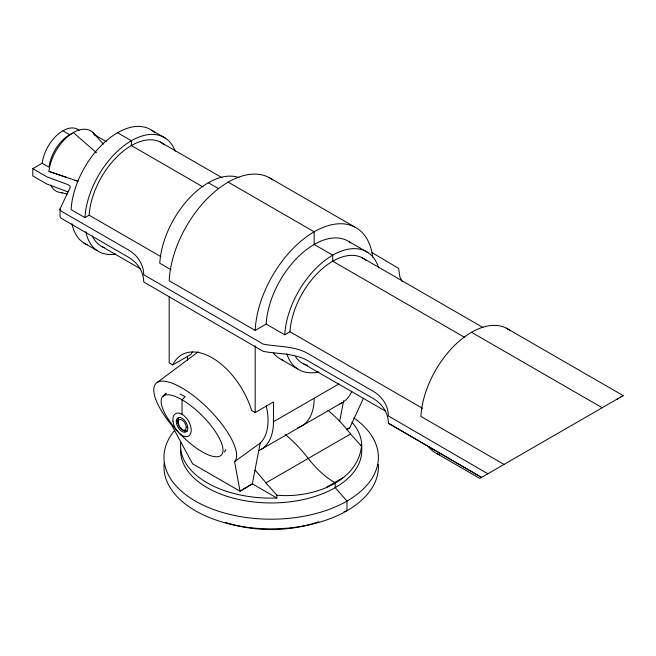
<?xml version="1.0" encoding="UTF-8"?>
<svg xmlns="http://www.w3.org/2000/svg" width="656" height="656" viewBox="0 0 656 656"><rect width="100%" height="100%" fill="white"/><g stroke="black" fill="none" stroke-linecap="round" stroke-linejoin="round"><path stroke-width="0.98" d="M314.167 398.233L314.167 398.397A60.803 35.104 60 0 1 297.709 427.794M328.057 410.443A98.482 56.859 60 0 1 339.677 421.267A98.482 56.859 60 0 1 350.575 434.001L361.554 446.293C356.798 484.062 309.402 498.38 276.865 495.182L265.885 482.89A98.482 56.859 60 0 0 254.995 470.163M266.221 405.826A55.448 32.013 60 0 1 260.194 443.128L252.355 483.874L240.03 491.196L192.618 463.825L171.856 425.416A55.448 19.131 45.1 0 1 158.875 381.669A55.448 19.131 45.1 0 1 211.642 412.132A55.448 19.131 45.1 0 1 234.586 461.627L240.03 491.196L252.355 483.874L276.865 498.027L276.865 495.182M339.677 421.267L343.629 400.718M388.393 423.227L481.529 477.412L388.393 423.227C388.262 412.206 381.398 402.792 371.788 397.716L309.837 361.948C295.823 352.797 278.652 354.363 263.179 351.345L143.746 281.982C143.615 270.961 136.751 261.547 127.141 256.471L60.877 218.112L60.016 216.242L60.016 208.993L70.069 187.698L70.012 185.927L67.929 184.631L46.953 176.841L32.8 168.666L32.8 175.906L46.953 184.082L67.929 191.872M346.343 429.762L349.73 427.868L363.539 398.126M165.197 394.281L166.14 393.141L163.024 396.257M157.194 382.456L198.243 351.837M234.586 461.627L260.194 443.128M32.8 168.666L42.205 163.229A29.569 17.072 -60 0 1 57.384 134.8A29.569 17.072 -60 0 1 79.097 130.314M154.914 132.914A65.797 37.991 -60 0 0 104.443 142.442A65.797 37.991 -60 0 0 71.094 209.633L84.944 217.636L89.134 215.209A59.885 34.571 -60 0 1 118.875 154.947A59.885 34.571 -60 0 1 164.476 144.869M169.191 297.127L169.191 362.875L172.741 364.925L191.044 354.363A60.803 35.104 60 0 1 192.331 351.977M272.699 179.818A83.542 48.232 -60 0 0 208.92 196.98A83.542 48.232 -60 0 0 169.191 280.784L255.184 330.427L266.18 324.08A68.011 39.27 -60 0 1 299.07 255.988A68.011 39.27 -60 0 1 350.829 242.884M266.18 324.08L284.737 334.798L289.977 331.772A60.623 34.998 -60 0 1 320.079 270.723A60.623 34.998 -60 0 1 366.261 260.522M176.3 421.546L178.391 420.34M172.741 364.925A60.803 35.104 60 0 1 212.183 357.823A60.803 35.104 60 0 1 251.625 410.467L255.184 412.526L273.478 401.956L273.478 421.726A60.803 35.104 60 0 1 259.309 450.385M273.478 421.726L338.939 383.932M260.908 449.549L342.293 402.563M265.885 482.89L350.575 434.001M326.294 487.334L343.031 477.666M616.993 399.201L617.575 398.864M617.747 398.766L618.28 398.454M620.363 397.257L620.871 396.962M622.749 395.88L623.2 395.617L506.243 328.123M623.159 395.642L479.79 478.413L436.789 453.55M346.557 429.647L349.73 427.868M344.031 511.606L346.967 510.737L346.967 501.077L335.208 487.646L335.208 482.816M186.23 427.286L187.796 427.286M60.68 192.577L67.486 194.069M75.104 180.31L78.007 181.302L48.97 171.405A34.743 20.057 -60 0 1 68.929 135.587A34.743 20.057 -60 0 1 95.03 135.111M48.97 171.405L66.387 177.341M180.006 394.018L185.164 396.659L182.048 399.766L182.048 414.289M268.821 177.391L354.814 227.033M372.067 252.634L398.594 268.37L399.898 276.93L402.038 281.383M349.369 241.834L367.926 252.552M151.528 130.167L165.378 138.162M361.907 257.603L483.013 327.524M160.171 141.991L222.089 177.735M228.173 182.138L314.167 231.789L314.167 244.467L332.723 255.176L332.723 261.211L464.571 337.34M471.516 332.289L602.2 407.737M208.313 182.745L218.243 188.477M117.506 132.733L131.364 140.737L131.364 145.558L203.065 186.96M93.849 134.439L106.239 141.589M62.886 130.774L69.675 134.693M42.205 163.229L49.003 167.157A29.569 17.072 -60 0 1 72.373 133.34M89.134 215.209L160.835 256.611M289.977 331.772L422.579 408.327M171.027 269.747L159.793 263.269A68.749 39.696 -60 0 1 188.854 198.67A68.749 39.696 -60 0 1 238.981 177.62M504.021 464.423L420.906 416.437A71.709 41.402 -60 0 1 455.649 344.392A71.709 41.402 -60 0 1 510.352 330.772M102.549 246.918L140.581 268.878M303.548 363.818L385.761 411.279M487.802 473.788L388.393 415.978C388.262 404.957 381.398 395.543 371.788 390.468L309.837 354.707C295.823 345.548 278.652 347.122 263.179 344.105L143.746 274.733C143.615 263.712 136.751 254.298 127.141 249.223L61.918 211.568L60.172 209.977L60.016 208.993M83.492 242.745L97.35 250.748M281.285 359.504L297.521 368.869M73.341 132.586L96.424 152.709M92.611 132.233L103.377 144.025M361.554 446.293L361.554 449.139A90.561 52.283 0 0 0 351.96 422.226M255.184 345.769L255.184 412.526M187.485 356.298L187.485 360.283M351.846 391.263A60.803 35.104 60 0 1 339.857 403.768M255.184 330.427A83.542 48.232 -60 0 1 311.83 233.192A83.542 48.232 -60 0 1 372.723 257.201M439.479 454.723A71.709 41.402 -60 0 1 428.688 446.916M307.68 365.343A60.623 34.998 -60 0 1 295.577 356.856M284.737 334.798A68.011 39.27 -60 0 1 327.098 258.808A68.011 39.27 -60 0 1 378.668 267.779M318.824 371.903A68.011 39.27 -60 0 1 286.779 353.641M282.974 360.275A68.011 39.27 -60 0 1 273.404 353.002M104.132 247.615A59.885 34.571 -60 0 1 92.332 235.955M84.944 217.636A65.797 37.991 -60 0 1 125.025 144.894A65.797 37.991 -60 0 1 175.209 151.183M115.776 254.069A65.797 37.991 -60 0 1 85.805 231.65M87.322 244.762A65.797 37.991 -60 0 1 71.955 223.647M62.632 192.667A34.743 20.057 -60 0 1 50.692 185.041M285.04 434.338A98.482 56.859 60 0 1 308.23 458.446A70.233 40.549 60 0 0 334.658 482.496M353.781 417.88A107.199 61.885 0 0 1 350.468 498.962A107.199 61.885 0 0 1 210.961 508.515A107.199 61.885 0 0 1 174.865 430.131M378.274 464.415A107.199 61.885 0 0 1 269.698 528.859A107.199 61.885 0 0 1 164.23 462.71M361.136 444.678A90.561 52.283 0 0 1 275.504 502.898A90.561 52.283 0 0 1 180.63 449.672M276.865 498.027A90.561 52.283 0 0 1 180.785 442.554M318.677 521.75A90.561 52.283 0 0 1 225.574 522.406M177.956 431.656A41.402 14.284 45.1 0 1 175.111 396.396A41.402 14.284 45.1 0 1 222.942 448.925A41.402 14.284 45.1 0 1 178.44 432.173M225.779 449.59A41.402 14.284 45.1 0 1 224.213 452.14M186.337 431.066A8.134 4.699 60 0 1 184.885 430.672M187.239 431.205A8.134 4.699 60 0 1 180.466 427.704M179.547 426.31A8.134 4.699 60 0 1 179.154 425.572M178.801 424.817A8.134 4.699 60 0 1 178.506 424.071M178.088 422.603A8.134 4.699 60 0 1 178.801 417.552M172.995 421.316A12.956 7.478 60 0 0 187.821 436.412A12.956 7.478 60 0 0 185.32 416.88A12.956 7.478 60 0 0 172.995 421.316M176.349 420.709A8.134 4.699 60 0 0 184.246 432.271A8.134 4.699 60 0 0 185.55 421.619A8.134 4.699 60 0 0 176.349 420.709M177.915 423.243A5.912 3.411 60 0 0 184.68 430.139A5.912 3.411 60 0 0 183.541 421.218A5.912 3.411 60 0 0 177.915 423.243"/></g></svg>
